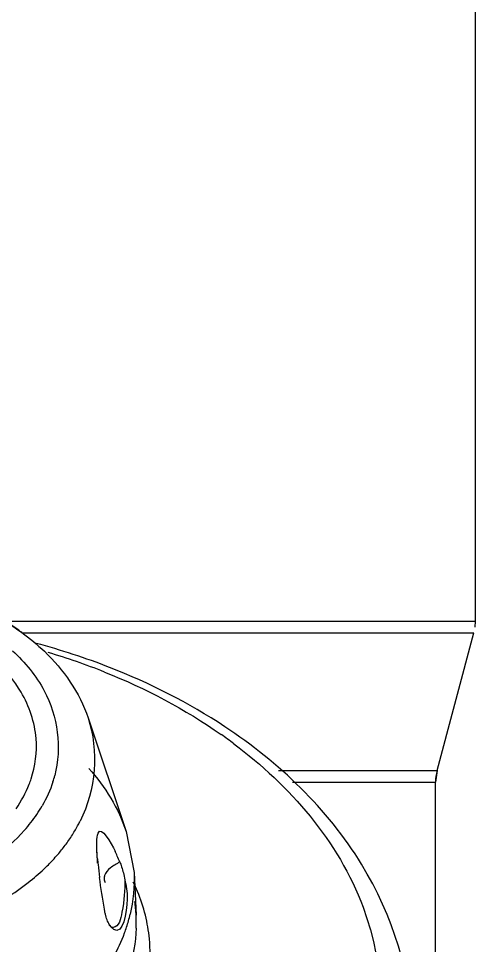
# Model space of a CAD drawing. Header units: millimetres. Extents: x 2513 to 2669, y 1505 to 1675.
# Drawn here: x 2525.63415 to 2525.65463, y 1506.32551 to 1506.36704 of the extents above; entities that cross this region are included whole.
import ezdxf

# ---------------------------------------------------------------- set-up
doc = ezdxf.new("R2010")
doc.units = ezdxf.units.MM

msp = doc.modelspace()

# ---------------------------------------------------------------- linework, layer by layer
at = {"linetype": 'Continuous'}
for p, q in [((2525.654628128263, 1506.340037183624), (2525.654628128263, 1506.372287119543)), ((2525.633484235664, 1506.340037183624), (2525.654628128263, 1506.340037183624)), ((2525.6546111165, 1506.339777634287), (2525.654628128263, 1506.340037183624)), ((2525.634295807824, 1506.339522525912), (2525.654560372289, 1506.339522525912)), ((2525.652906313649, 1506.333349495029), (2525.654560372289, 1506.339522525912)), ((2525.637266845705, 1506.335711956277), (2525.638974159735, 1506.33062403396)), ((2525.645793765358, 1506.333349499591), (2525.652906313649, 1506.333349495029)), ((2525.652906313665, 1506.333349495025), (2525.65283849203, 1506.332834592321)), ((2525.646422948246, 1506.332834592321), (2525.65283849203, 1506.332834592321)), ((2525.65283849203, 1506.322961400249), (2525.65283849203, 1506.332834592321)), ((2525.638974159735, 1506.33062403396), (2525.639326081849, 1506.328777385876)), ((2525.637695771037, 1506.32920376088), (2525.637671815433, 1506.329688539396)), ((2525.639326081849, 1506.328777385933), (2525.639420353295, 1506.326869658168)), ((2525.638254695081, 1506.326399265527), (2525.638247656901, 1506.326409038105))]:
    msp.add_line(p, q, dxfattribs=at)
for centre, radius, start, end in [((2525.627381346148, 1506.32996194047), 0.011807928765651, 54.97845639113331, 62.19287899980601), ((2525.627808045161, 1506.330594026737), 0.01104542247086012, 54.02932104398267, 54.90943883506915), ((2525.626872670896, 1506.308784254633), 0.03131803560024723, 68.73238640736086, 75.07798776888838), ((2525.62700274516, 1506.310099843466), 0.02976966200185473, 68.31887676158351, 73.44632314460475), ((2525.629482731602, 1506.334037783125), 0.005552728619333238, 30.51791527963391, 32.78371975110973), ((2525.630538564738, 1506.316903449793), 0.02207545344871605, 53.06959037596685, 54.90522875610738), ((2525.654826976733, 1506.332834592321), 0.001988484703192619, 164.9926917137779, 180), ((2525.630100896328, 1506.334511484415), 0.004864740635780597, 338.6333948610178, 341.6284091906967), ((2525.630294834662, 1506.334547188733), 0.005661853231597397, 342.4996564221727, 345.4640069552063), ((2525.629645684126, 1506.334968806353), 0.0064183609767347, 322.0139639799783, 330.0672396427649), ((2525.629292971026, 1506.335241517065), 0.006864201041678801, 318.2517559127064, 322.0318620051474), ((2525.630552996794, 1506.334290888536), 0.007122058587379913, 327.5942201348898, 331.782225728505), ((2525.630789099344, 1506.334161838631), 0.006852997621184854, 331.7996010662822, 333.3405321347979), ((2525.630183651035, 1506.33452578893), 0.007559773502094996, 323.2212569517885, 327.5913139452287), ((2525.629819272259, 1506.334797252391), 0.008014156374916478, 319.4667548421787, 323.2265016761626), ((2525.62954380361, 1506.335030793782), 0.008375296694116834, 317.1647715043014, 319.4771932968744), ((2525.625741764729, 1506.323909815928), 0.01400589736053457, 23.57724157063565, 24.60934183252504), ((2525.623510671908, 1506.32293487767), 0.01644070303295895, 22.59953325411072, 23.58124359378256), ((2525.629103978613, 1506.335452181507), 0.008984488050122016, 313.5456701717151, 315.2705006842855), ((2525.629323588908, 1506.335234835283), 0.0086755090191764, 315.2695614333954, 317.1654068970969), ((2525.656110853363, 1506.331062461222), 0.01849770878816338, 185.1685737216215, 185.972454948568), ((2525.66300425056, 1506.331737401134), 0.0254239581582375, 185.8688249169204, 187.1809065268642), ((2525.628659271757, 1506.335930993427), 0.009637919092009138, 307.959443804672, 313.5008802436382), ((2525.628248018126, 1506.33644556254), 0.01029659569887723, 306.3481314029364, 308.0025029704813), ((2525.632098894489, 1506.324874845681), 0.007990484929043954, 22.46774787345286, 25.80238077986266), ((2525.627817135402, 1506.337048258508), 0.01103741007924698, 300.0244028125001, 306.2953606838528), ((2525.632464240732, 1506.325021066955), 0.007596991291117702, 14.02287918174872, 22.50168351846149), ((2525.632713660904, 1506.326541528021), 0.006714607603318026, 2.80102942876933, 8.077187242800797), ((2525.632327851097, 1506.328505600778), 0.007011402123355348, 341.9314852336653, 346.8233754328062), ((2525.632705092935, 1506.326541869652), 0.006723148683898168, 357.7864231168632, 2.794553267958432), ((2525.632878086929, 1506.325127968552), 0.0071695756750579, 5.503858712699082, 13.99541209100401), ((2525.63216500102, 1506.328558098103), 0.007182503755263163, 339.7434345916267, 341.936272510665)]:
    msp.add_arc(centre, radius, start, end, dxfattribs=at)
for points in [[(2525.632820205146, 1506.340437372351), (2525.633333096252, 1506.340173376547), (2525.633828952698, 1506.33987210901), (2525.634295794853, 1506.339533273544)], [(2525.634295794853, 1506.339533273544), (2525.634651637923, 1506.339275001553), (2525.634992196377, 1506.338993719343), (2525.635310009464, 1506.338689871432)], [(2525.633883485883, 1506.338713700298), (2525.634444963569, 1506.338197395235), (2525.63494079235, 1506.337589923666), (2525.635302069811, 1506.336918130017)], [(2525.635310009464, 1506.338689871432), (2525.636168524485, 1506.337869080827), (2525.636889089127, 1506.336838059005), (2525.637266681238, 1506.335711928704)], [(2525.634151024342, 1506.337044415463), (2525.63383057584, 1506.337542092476), (2525.633429299814, 1506.337992514146), (2525.632985329, 1506.33838399795)], [(2525.643397381949, 1506.335310638814), (2525.641783915652, 1506.336381243725), (2525.640036379531, 1506.337265534712), (2525.63823249078, 1506.337969419461)], [(2525.638000867658, 1506.337763431035), (2525.639837555746, 1506.337031989724), (2525.641612963114, 1506.336102414131), (2525.643230418128, 1506.334965634115)], [(2525.634940211154, 1506.334780631798), (2525.634882492955, 1506.335506169097), (2525.634635766772, 1506.336230454728), (2525.634266243063, 1506.336857501768)], [(2525.635302069811, 1506.336918130017), (2525.635905390911, 1506.335796257419), (2525.636095019613, 1506.334359204747), (2525.635775452884, 1506.333126130709)], [(2525.637266681238, 1506.335711928704), (2525.637758206418, 1506.334246004538), (2525.637607215769, 1506.3324687828), (2525.636913548083, 1506.331086988385)], [(2525.63471769283, 1506.332978222694), (2525.634908410781, 1506.333552759508), (2525.63498821764, 1506.334177174041), (2525.634940211154, 1506.334780631798)], [(2525.637306955694, 1506.333444687934), (2525.638030446655, 1506.332626512174), (2525.638626761905, 1506.331659488342), (2525.638974159261, 1506.33062403394)], [(2525.635694629851, 1506.33284460425), (2525.63556926004, 1506.332470661482), (2525.635404465503, 1506.332108082147), (2525.635207910097, 1506.331766151226)], [(2525.634039801782, 1506.331637566971), (2525.634277256693, 1506.33198006409), (2525.634479489633, 1506.332350956827), (2525.634631275197, 1506.332739093727)], [(2525.637717642425, 1506.330549207988), (2525.637832032264, 1506.330900030904), (2525.638321715789, 1506.330077715025), (2525.638475481561, 1506.329742278233)], [(2525.634414198911, 1506.330670928385), (2525.634009357379, 1506.330216952282), (2525.633544430465, 1506.329812749811), (2525.63304816454, 1506.329461023922)], [(2525.639326081151, 1506.328777385859), (2525.639356804373, 1506.328152173479), (2525.639297252117, 1506.327516834913), (2525.639154656913, 1506.326907326058)], [(2525.63799877143, 1506.327136131224), (2525.637915510732, 1506.327608844569), (2525.6378399843, 1506.328083149964), (2525.637779707435, 1506.328559339999)], [(2525.639423224751, 1506.326282190759), (2525.639398717995, 1506.325647191635), (2525.639282408106, 1506.325010110236), (2525.639085412658, 1506.324405943651)], [(2525.637775984383, 1506.324026323551), (2525.638243439173, 1506.324648707398), (2525.638633842858, 1506.325341078773), (2525.638903278905, 1506.326071338898)], [(2525.639688058216, 1506.322912130691), (2525.639989928874, 1506.323838099695), (2525.640107365895, 1506.324846117191), (2525.640014609005, 1506.325815622554)]]:
    msp.add_open_spline(points, degree=3, dxfattribs=at)
for points, knots in [([(2525.651801900327, 1506.32154899479), (2525.651769270714, 1506.324192754571), (2525.649989203662, 1506.329779307671), (2525.645811306393, 1506.333708895183), (2525.643397381949, 1506.335310638814)], [0, 0, 0, 0, 0.477166446, 1, 1, 1, 1]), ([(2525.643802481113, 1506.334549813932), (2525.646290489022, 1506.332679314931), (2525.650469034399, 1506.32795778422), (2525.65068167946, 1506.32149142083), (2525.649814246093, 1506.318831083967)], [0, 0, 0, 0, 0.5266054573, 1, 1, 1, 1]), ([(2525.637666451905, 1506.329685164631), (2525.637656998756, 1506.329844430331), (2525.637648936754, 1506.330133023862), (2525.637677356362, 1506.330425654408), (2525.637717642425, 1506.330549207988)], [0, 0, 0, 0, 0.5511057882, 1, 1, 1, 1]), ([(2525.637688356998, 1506.329396070487), (2525.637684060814, 1506.329444088818), (2525.637675978776, 1506.329540396515), (2525.637669321604, 1506.329636816222), (2525.637666451905, 1506.329685164631)], [0, 0, 0, 0, 0.4988444079, 1, 1, 1, 1]), ([(2525.638688948392, 1506.3292528393), (2525.638545342448, 1506.329171050919), (2525.638282683054, 1506.329018522915), (2525.638052740472, 1506.328782086674), (2525.638008493649, 1506.328646385813)], [0, 0, 0, 0, 0.5365770676, 1, 1, 1, 1]), ([(2525.638688948394, 1506.3292528393), (2525.638704094658, 1506.329219283699), (2525.638733648298, 1506.329146852315), (2525.638759434039, 1506.32907302688), (2525.638772291975, 1506.329033719811)], [0, 0, 0, 0, 0.4709548075, 1, 1, 1, 1]), ([(2525.638772291975, 1506.329033719811), (2525.638801438259, 1506.328944618806), (2525.638854867938, 1506.328753270934), (2525.638896218663, 1506.328559039494), (2525.638915105236, 1506.328456039608)], [0, 0, 0, 0, 0.4723623427, 1, 1, 1, 1]), ([(2525.638008493649, 1506.328646385813), (2525.637992561997, 1506.328597524929), (2525.637977843611, 1506.328486238555), (2525.638009117331, 1506.328378656607), (2525.638033083963, 1506.328326212969)], [0, 0, 0, 0, 0.471262306, 1, 1, 1, 1]), ([(2525.638915105224, 1506.328456039606), (2525.638912648295, 1506.327967738601), (2525.638874897833, 1506.32735320765), (2525.63865775795, 1506.326341935872), (2525.638398684078, 1506.326320352429)], [0, 0, 0, 0, 0.6525740693, 1, 1, 1, 1]), ([(2525.638915105236, 1506.328456039608), (2525.638967491223, 1506.328170347195), (2525.639123765154, 1506.327577489158), (2525.638827984951, 1506.325954053659), (2525.638418841964, 1506.326233080787)], [0, 0, 0, 0, 0.3696835976, 1, 1, 1, 1]), ([(2525.63805865657, 1506.326848059183), (2525.638046167585, 1506.326894279143), (2525.638023540362, 1506.326989816306), (2525.638006296547, 1506.327086459501), (2525.637998771431, 1506.327136131224)], [0, 0, 0, 0, 0.4879685375, 1, 1, 1, 1]), ([(2525.638247656902, 1506.326409038104), (2525.638205614327, 1506.326468185883), (2525.638131774913, 1506.326611618369), (2525.63808143634, 1506.326763754491), (2525.63805865657, 1506.326848059183)], [0, 0, 0, 0, 0.4538428787, 1, 1, 1, 1]), ([(2525.638418841964, 1506.326233080787), (2525.638386732722, 1506.326254978632), (2525.638324614047, 1506.326309729745), (2525.63827272768, 1506.326373767168), (2525.638247656902, 1506.326409038104)], [0, 0, 0, 0, 0.4731676309, 1, 1, 1, 1]), ([(2525.638398684078, 1506.326320352429), (2525.638372673051, 1506.32631818545), (2525.638313498023, 1506.326332657603), (2525.638272581482, 1506.326375240553), (2525.63825417126, 1506.326399969956)], [0, 0, 0, 0, 0.4584697781, 1, 1, 1, 1])]:
    msp.add_open_spline(points, degree=3, knots=knots, dxfattribs=at)

doc.saveas('drawing.dxf')
